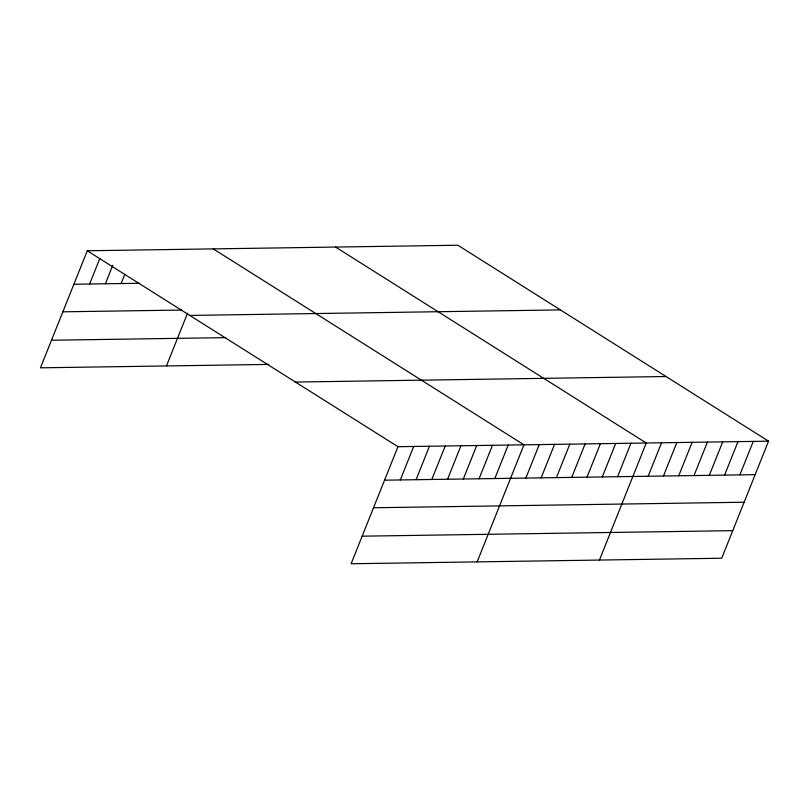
<?xml version="1.0" encoding="UTF-8"?>
<svg xmlns="http://www.w3.org/2000/svg" width="809" height="809" viewBox="0 0 809 809"><rect width="100%" height="100%" fill="white"/><g stroke="black" fill="none" stroke-linecap="round" stroke-linejoin="round"><path stroke-width="1.21" d="M768.55 441.178L397.947 446.71L351.126 563.762L721.729 558.23L768.55 441.178L457.874 245.238L87.271 250.77L40.45 367.822L268.76 364.414M89.627 283.999L99.79 258.617M105.382 283.767L112.764 265.301M121.128 283.534L124.829 274.302M166.452 365.941L187.546 313.214M400.313 479.949L413.692 446.477M416.059 479.717L429.448 446.244M431.814 479.474L445.203 446.012M447.559 479.241L460.948 445.769M463.314 479.009L476.703 445.537M479.059 478.776L492.448 445.304M494.815 478.534L508.204 445.071M477.138 561.881L523.949 444.829L213.273 248.889M525.85 478.079L539.239 444.606M541.14 477.846L554.529 444.374M556.43 477.613L569.809 444.151M571.71 477.391L585.099 443.919M587 477.158L600.389 443.686M602.29 476.936L615.679 443.463M617.58 476.703L630.959 443.231M599.439 560.061L646.249 443.008L335.573 247.058M648.151 476.248L661.54 442.776M663.441 476.016L676.83 442.553M678.731 475.793L692.11 442.321M694.011 475.561L707.4 442.098M709.301 475.338L722.69 441.866M724.591 475.105L737.98 441.633M739.871 474.883L753.26 441.411M73.882 284.242L139.31 283.261M62.849 311.819L181.58 310.049M189.791 315.429L560.394 309.898M51.483 340.235L225.701 337.636M295.427 382.05L666.029 376.519M384.558 480.182L755.161 474.65M373.525 507.769L744.128 502.227M362.159 536.185L732.762 530.653M87.271 250.77L397.947 446.71"/></g></svg>
